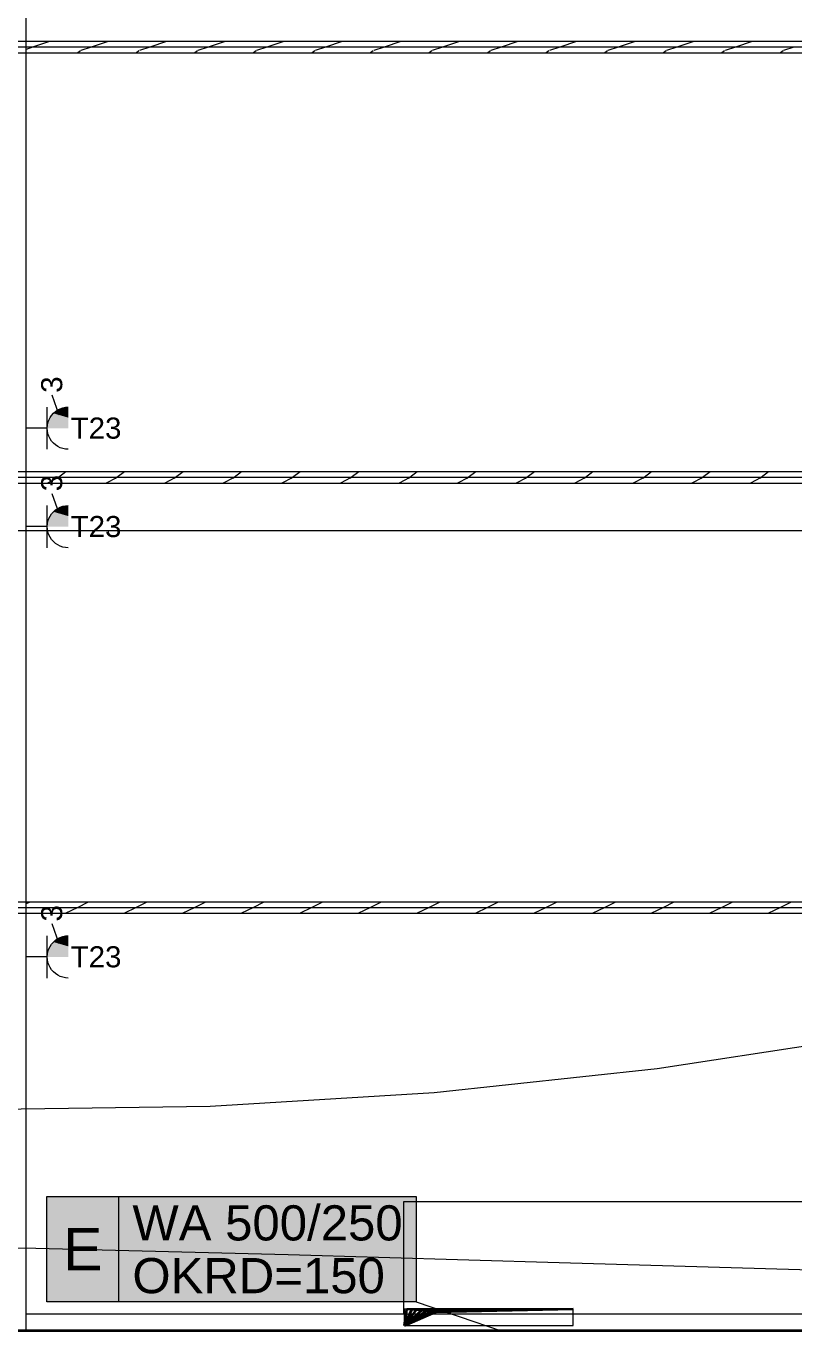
# Model space of a CAD drawing. Extents: x -1132 to 613, y -179 to 712.
# Drawn here: x -26 to 28.6, y 211.6 to 304.3 of the extents above; entities that cross this region are included whole.
import ezdxf
from ezdxf.lldxf.tags import DXFTag

# ---------------------------------------------------------------- set-up
doc = ezdxf.new("R2010")
doc.units = 0
doc.linetypes.add('_Hiddenline_', pattern=[3, 2, -1])
doc.layers.get('0').update_dxf_attribs({"lineweight": 13})
for name, color, linetype, lineweight in [('A-FLOR-____-OVHD', 7, 'Strichpunkt - Fein', 9), ('A-WALL-____-MCUT', 7, 'Continuous', 35), ('A-WALL-____-PATT', 7, 'Continuous', 35), ('A-WALL-FNSH-MCUT', 7, 'Continuous', 35), ('S-GRID-____-OTLN', 7, 'Continuous', 5)]:
    doc.layers.add(name, color=color, linetype=linetype, lineweight=lineweight)
for name, color, linetype, lineweight, true_color in [('EL01_WAN_Aussparung Wand Text', 7, 'Continuous', 13, 0x7f5f3f), ('EL01_WAN_Kraft', 1, 'Continuous', 13, 0xff0000), ('EL01_WAN_Leitung_Licht', 7, 'Continuous', 13, 0x0080ff), ('EL01_WAN_Trassen', 40, 'Continuous', 13, 0xffbf00)]:
    doc.layers.add(name, color=color, linetype=linetype, lineweight=lineweight, true_color=true_color)
doc.styles.get("Standard").update_dxf_attribs({"font": 'arial.ttf'})
tags = doc.linetypes.add('_Rasterlinie_', pattern=[0.375, 0.2, -0.05, 0.075, -0.05]).pattern_tags.tags
tags[10:11] = [DXFTag(74, 4), DXFTag(75, 0), DXFTag(340, '0'), DXFTag(46, 1.0), DXFTag(50, 0.0), DXFTag(44, 0.0), DXFTag(45, 0.0)]
tags[8:9] = [DXFTag(74, 4), DXFTag(75, 0), DXFTag(340, '0'), DXFTag(46, 1.0), DXFTag(50, 0.0), DXFTag(44, 0.0), DXFTag(45, 0.0)]
tags[6:7] = [DXFTag(74, 4), DXFTag(75, 0), DXFTag(340, '0'), DXFTag(46, 1.0), DXFTag(50, 0.0), DXFTag(44, 0.0), DXFTag(45, 0.0)]
tags[4:5] = [DXFTag(74, 4), DXFTag(75, 0), DXFTag(340, '0'), DXFTag(46, 1.0), DXFTag(50, 0.0), DXFTag(44, 0.0), DXFTag(45, 0.0)]
tags = doc.linetypes.add('Strichpunkt - Fein', pattern=[0.2, 0.1, -0.05, 0, -0.05]).pattern_tags.tags
tags[10:11] = [DXFTag(74, 4), DXFTag(75, 0), DXFTag(340, '0'), DXFTag(46, 1.0), DXFTag(50, 0.0), DXFTag(44, 0.0), DXFTag(45, 0.0)]
tags[8:9] = [DXFTag(74, 4), DXFTag(75, 0), DXFTag(340, '0'), DXFTag(46, 1.0), DXFTag(50, 0.0), DXFTag(44, 0.0), DXFTag(45, 0.0)]
tags[6:7] = [DXFTag(74, 4), DXFTag(75, 0), DXFTag(340, '0'), DXFTag(46, 1.0), DXFTag(50, 0.0), DXFTag(44, 0.0), DXFTag(45, 0.0)]
tags[4:5] = [DXFTag(74, 4), DXFTag(75, 0), DXFTag(340, '0'), DXFTag(46, 1.0), DXFTag(50, 0.0), DXFTag(44, 0.0), DXFTag(45, 0.0)]

# ---------------------------------------------------------------- blocks, each defined once
blk = doc.blocks.new('Referenz-A0UJ359BXE', base_point=(-1140.157, -173.774))
at = {"layer": 'A-FLOR-____-OVHD', "color": 0, "linetype": 'Strichpunkt - Fein', "ltscale": 0.13}
for p, q in [((121.913, 212.764), (-25.987, 212.764)), ((174.71, 211.564), (-17.487, 211.564))]:
    blk.add_line(p, q, dxfattribs=at)
at = {"layer": 'A-WALL-____-MCUT', "color": 0, "linetype": 'Continuous', "lineweight": 9, "ltscale": 0.13}
for p, q in [((52.913, 302.836), (-101.487, 302.836)), ((52.913, 272.246), (-96.587, 272.246)), ((52.913, 241.655), (-101.887, 241.655))]:
    blk.add_line(p, q, dxfattribs=at)
at = {"layer": 'A-WALL-____-MCUT', "color": 0, "linetype": 'Continuous', "ltscale": 0.35}
blk.add_line((123.113, 211.564), (-91.487, 211.564), dxfattribs=at)
at = {"layer": 'A-WALL-____-PATT', "color": 0, "linetype": 'Continuous', "lineweight": 9, "ltscale": 0.13}
for p, q in [((-25.52, 302.836), (-25.987, 302.681)), ((-24.32, 303.236), (-25.52, 302.836)), ((-22.123, 302.576), (-22.309, 302.436)), ((-21.356, 302.836), (-22.091, 302.591)), ((-20.156, 303.236), (-21.356, 302.836)), ((-17.957, 302.576), (-18.144, 302.436)), ((-17.191, 302.836), (-17.926, 302.592)), ((-15.991, 303.236), (-17.191, 302.836)), ((-13.792, 302.577), (-13.979, 302.436)), ((-13.026, 302.836), (-13.761, 302.592)), ((-11.826, 303.236), (-13.026, 302.836)), ((-9.627, 302.577), (-9.814, 302.436)), ((-8.861, 302.836), (-9.596, 302.592)), ((-7.661, 303.236), (-8.861, 302.836)), ((-5.461, 302.577), (-5.649, 302.436)), ((-4.697, 302.836), (-5.43, 302.592)), ((-3.497, 303.236), (-4.697, 302.836)), ((-1.296, 302.577), (-1.484, 302.436)), ((-0.532, 302.836), (-1.265, 302.592)), ((0.668, 303.236), (-0.532, 302.836)), ((2.869, 302.578), (2.681, 302.436)), ((3.633, 302.836), (2.9, 302.592)), ((4.833, 303.236), (3.633, 302.836)), ((7.034, 302.578), (6.846, 302.436)), ((7.797, 302.836), (7.065, 302.592)), ((8.997, 303.236), (7.797, 302.836)), ((11.2, 302.578), (11.011, 302.436)), ((11.962, 302.836), (11.23, 302.592)), ((13.162, 303.236), (11.962, 302.836)), ((15.365, 302.578), (15.176, 302.436)), ((16.127, 302.836), (15.395, 302.593)), ((17.327, 303.236), (16.127, 302.836)), ((19.53, 302.579), (19.341, 302.436)), ((20.292, 302.836), (19.56, 302.593)), ((21.492, 303.236), (20.292, 302.836)), ((23.696, 302.579), (23.506, 302.436)), ((24.456, 302.836), (23.725, 302.593)), ((25.656, 303.236), (24.456, 302.836)), ((27.861, 302.579), (27.671, 302.436)), ((28.621, 302.836), (27.89, 302.593)), ((-23.728, 272.209), (-24.454, 271.846)), ((-23.69, 272.246), (-23.785, 272.174)), ((-23.157, 272.646), (-23.69, 272.246)), ((-19.563, 272.209), (-20.289, 271.846)), ((-19.525, 272.246), (-19.62, 272.175)), ((-18.992, 272.646), (-19.525, 272.246)), ((-15.398, 272.209), (-16.124, 271.846)), ((-15.36, 272.246), (-15.455, 272.175)), ((-14.827, 272.646), (-15.36, 272.246)), ((-11.233, 272.209), (-11.959, 271.846)), ((-11.195, 272.246), (-11.289, 272.175)), ((-10.662, 272.646), (-11.195, 272.246)), ((-7.068, 272.209), (-7.794, 271.846)), ((-7.03, 272.246), (-7.124, 272.175)), ((-6.497, 272.646), (-7.03, 272.246)), ((-2.903, 272.209), (-3.629, 271.846)), ((-2.865, 272.246), (-2.959, 272.176)), ((-2.332, 272.646), (-2.865, 272.246)), ((1.262, 272.209), (0.536, 271.846)), ((1.3, 272.246), (1.207, 272.176)), ((1.833, 272.646), (1.3, 272.246)), ((5.427, 272.209), (4.701, 271.846)), ((5.465, 272.246), (5.372, 272.176)), ((5.998, 272.646), (5.465, 272.246)), ((9.592, 272.209), (8.866, 271.846)), ((9.63, 272.246), (9.537, 272.176)), ((10.163, 272.646), (9.63, 272.246)), ((13.757, 272.209), (13.03, 271.846)), ((13.795, 272.246), (13.703, 272.177)), ((14.328, 272.646), (13.795, 272.246)), ((17.921, 272.209), (17.195, 271.846)), ((17.96, 272.246), (17.868, 272.177)), ((18.493, 272.646), (17.96, 272.246)), ((22.086, 272.209), (21.36, 271.846)), ((22.125, 272.246), (22.033, 272.177)), ((22.658, 272.646), (22.125, 272.246)), ((26.251, 272.209), (25.525, 271.846)), ((26.29, 272.246), (26.199, 272.177)), ((26.823, 272.646), (26.29, 272.246)), ((-25.727, 242.055), (-25.987, 241.925)), ((-22.362, 241.655), (-23.162, 241.255)), ((-21.562, 242.055), (-22.362, 241.655)), ((-18.197, 241.655), (-18.997, 241.255)), ((-17.397, 242.055), (-18.197, 241.655)), ((-14.032, 241.655), (-14.832, 241.255)), ((-13.232, 242.055), (-14.032, 241.655)), ((-9.867, 241.655), (-10.667, 241.255)), ((-9.067, 242.055), (-9.867, 241.655)), ((-5.702, 241.655), (-6.502, 241.255)), ((-4.902, 242.055), (-5.702, 241.655)), ((-1.538, 241.655), (-2.338, 241.255)), ((-0.738, 242.055), (-1.538, 241.655)), ((2.627, 241.655), (1.827, 241.255)), ((3.427, 242.055), (2.627, 241.655)), ((6.792, 241.655), (5.992, 241.255)), ((7.592, 242.055), (6.792, 241.655)), ((10.957, 241.655), (10.157, 241.255)), ((11.757, 242.055), (10.957, 241.655)), ((15.122, 241.655), (14.322, 241.255)), ((15.922, 242.055), (15.122, 241.655)), ((19.287, 241.655), (18.487, 241.255)), ((20.087, 242.055), (19.287, 241.655)), ((23.452, 241.655), (22.652, 241.255)), ((24.252, 242.055), (23.452, 241.655)), ((27.617, 241.655), (26.817, 241.255)), ((28.417, 242.055), (27.617, 241.655))]:
    blk.add_line(p, q, dxfattribs=at)
at = {"layer": 'A-WALL-FNSH-MCUT', "color": 0, "linetype": 'Continuous', "lineweight": 9, "ltscale": 0.13}
for p, q in [((-25.987, 211.564), (-25.987, 357.163)), ((52.913, 303.236), (-101.487, 303.236)), ((-101.487, 302.436), (52.913, 302.436)), ((52.913, 272.646), (-96.587, 272.646)), ((-96.587, 271.846), (52.913, 271.846)), ((52.913, 242.055), (-101.487, 242.055)), ((-91.487, 241.255), (52.913, 241.255))]:
    blk.add_line(p, q, dxfattribs=at)
at = {"layer": 'S-GRID-____-OTLN', "color": 0, "linetype": '_Rasterlinie_', "ltscale": 0.13}
blk.add_line((-164.287, 268.464), (174.71, 268.464), dxfattribs=at)
blk = doc.blocks.new('Kabelkanal-A0UJ35ATXE', base_point=(0.93, 211.937))
at = {"color": 0, "linetype": 'ByBlock', "lineweight": -2, "ltscale": 0.13}
for p, q in [((0.93, 211.937), (0.93, 213.137)), ((0.93, 213.137), (12.93, 213.137)), ((12.93, 211.937), (12.93, 213.137)), ((0.93, 211.937), (12.93, 211.937))]:
    blk.add_line(p, q, dxfattribs=at)
at = {"color": 0, "lineweight": 35}
for p, q in [((0.93, 211.937), (1.1, 213.12)), ((0.93, 211.937), (1.442, 213.086)), ((0.93, 211.937), (1.783, 213.051)), ((0.93, 211.937), (2.124, 213.017)), ((0.93, 211.937), (2.466, 212.983)), ((0.93, 211.937), (2.807, 212.949)), ((0.93, 211.937), (3.148, 212.915)), ((1.1, 213.12), (12.93, 213.137)), ((1.442, 213.086), (12.93, 213.137)), ((1.783, 213.051), (12.93, 213.137)), ((2.124, 213.017), (12.93, 213.137)), ((2.466, 212.983), (12.93, 213.137)), ((2.807, 212.949), (12.93, 213.137)), ((3.148, 212.915), (12.93, 213.137))]:
    blk.add_line(p, q, dxfattribs=at)
at = {"color": 0, "linetype": '_Hiddenline_', "lineweight": 18}
for p, q in [((3.03, 212.927), (0.93, 211.937)), ((12.93, 213.137), (3.03, 212.927))]:
    blk.add_line(p, q, dxfattribs=at)
blk = doc.blocks.new('Kabelkanal-A0UJ35AZXE', base_point=(0.878, 212.764))
at = {"color": 0, "linetype": 'ByBlock', "lineweight": -2, "ltscale": 0.13}
for p, q in [((0.878, 212.764), (0.878, 220.764)), ((0.878, 220.764), (60.878, 220.764)), ((60.878, 220.764), (60.878, 212.764)), ((60.878, 212.764), (0.878, 212.764))]:
    blk.add_line(p, q, dxfattribs=at)
blk = doc.blocks.new('Durchbruch beschriften-A0UJ35B7XE', base_point=(-24.517, 211.552))
at = {"color": 0, "linetype": 'ByBlock', "lineweight": -2, "ltscale": 0.13}
for p, q in [((-24.517, 213.619), (-24.517, 221.119)), ((-24.517, 221.119), (1.759, 221.119)), ((-19.396, 213.619), (-19.396, 221.119)), ((1.759, 221.119), (1.759, 213.619)), ((1.759, 213.619), (-24.517, 213.619)), ((1.759, 213.619), (7.878, 211.552))]:
    blk.add_line(p, q, dxfattribs=at)
at = {"color": 7, "linetype": 'ByBlock', "lineweight": -2, "ltscale": 0.13, "true_color": 0xffffff}
for points in [[(1.759, 213.619), (-24.517, 213.619), (1.759, 221.119)], [(-24.517, 213.619), (1.759, 221.119), (-24.517, 221.119)], [(1.759, 221.119), (-24.517, 221.119), (-24.517, 221.119)], [(1.759, 213.619), (1.759, 213.619), (-24.517, 213.619)]]:
    blk.add_solid(points, dxfattribs=at)
at = {"color": 0, "linetype": 'ByBlock', "lineweight": -2, "ltscale": 0.13, "char_height": 2.5, "attachment_point": 1}
for s, insert in [('{\\fArial; WA 500/250 }', (-19.396, 220.494)), ('{\\fArial; OKRD=150 }', (-19.396, 216.744))]:
    blk.add_mtext(s, dxfattribs=dict(at, insert=insert))
at = {"color": 40, "linetype": 'ByBlock', "lineweight": -2, "ltscale": 0.13, "true_color": 0xffbf00, "insert": (-23.354, 218.869), "char_height": 3, "attachment_point": 1}
blk.add_mtext('{\\fArial;E}', dxfattribs=at)
blk = doc.blocks.new('Steckdose T23_ AP_ 3-fach-A0UJ35D7XE', base_point=(-25.985, 267.246))
at = {"color": 0, "lineweight": -2}
for p, q in [((-23.631, 269.672), (-24.139, 271.088)), ((-24.485, 267.246), (-24.485, 270.246)), ((-23.898, 269.936), (-23.735, 270.045)), ((-23.735, 270.045), (-23.559, 270.131)), ((-23.559, 270.131), (-23.373, 270.194)), ((-23.373, 270.194), (-23.181, 270.233)), ((-23.181, 270.233), (-22.985, 270.246)), ((-24.472, 268.941), (-24.434, 269.134)), ((-24.434, 269.134), (-24.371, 269.32)), ((-24.371, 269.32), (-24.284, 269.496)), ((-24.284, 269.496), (-24.175, 269.659)), ((-24.175, 269.659), (-24.045, 269.806)), ((-24.045, 269.806), (-23.898, 269.936)), ((-24.485, 268.746), (-25.985, 268.746)), ((-24.485, 268.746), (-24.472, 268.941)), ((-24.472, 268.55), (-24.485, 268.746)), ((-24.434, 268.357), (-24.472, 268.55)), ((-24.371, 268.172), (-24.434, 268.357)), ((-24.284, 267.996), (-24.371, 268.172)), ((-24.175, 267.832), (-24.284, 267.996)), ((-24.045, 267.685), (-24.175, 267.832)), ((-23.898, 267.556), (-24.045, 267.685)), ((-23.735, 267.447), (-23.898, 267.556)), ((-23.559, 267.36), (-23.735, 267.447)), ((-23.373, 267.297), (-23.559, 267.36)), ((-23.181, 267.258), (-23.373, 267.297)), ((-22.985, 267.246), (-23.181, 267.258))]:
    blk.add_line(p, q, dxfattribs=at)
for points in [[(-24.045, 269.806), (-22.985, 269.806), (-23.735, 270.045)], [(-23.735, 270.045), (-22.985, 270.045), (-23.373, 270.194)], [(-22.985, 269.806), (-23.735, 270.045), (-22.985, 270.045)], [(-23.373, 270.194), (-22.985, 270.194), (-22.985, 270.246)], [(-22.985, 270.045), (-23.373, 270.194), (-22.985, 270.194)], [(-24.485, 268.746), (-22.985, 268.746), (-24.434, 269.134)], [(-24.434, 269.134), (-22.985, 269.134), (-24.284, 269.496)], [(-22.985, 268.746), (-24.434, 269.134), (-22.985, 269.134)], [(-24.284, 269.496), (-22.985, 269.496), (-24.045, 269.806)], [(-22.985, 269.134), (-24.284, 269.496), (-22.985, 269.496)], [(-22.985, 269.496), (-24.045, 269.806), (-22.985, 269.806)]]:
    blk.add_solid(points, dxfattribs=at)
at = {"color": 0, "lineweight": -2, "insert": (-24.916, 271.264), "char_height": 1.5, "attachment_point": 1, "rotation": 90}
blk.add_mtext('{\\fArial;3}', dxfattribs=at)
at = {"color": 0, "lineweight": -2, "insert": (-22.817, 269.504), "char_height": 1.5, "attachment_point": 1}
blk.add_mtext('{\\fArial;T23}', dxfattribs=at)
blk = doc.blocks.new('Steckdose T23_ AP_ 3-fach-A0UJ35GBXE', base_point=(-25.985, 236.655))
at = {"color": 0, "lineweight": -2}
for p, q in [((-23.631, 239.081), (-24.139, 240.497)), ((-24.485, 236.655), (-24.485, 239.655)), ((-23.898, 239.345), (-23.735, 239.454)), ((-23.735, 239.454), (-23.559, 239.54)), ((-23.559, 239.54), (-23.373, 239.604)), ((-23.373, 239.604), (-23.181, 239.642)), ((-23.181, 239.642), (-22.985, 239.655)), ((-24.472, 238.35), (-24.434, 238.543)), ((-24.434, 238.543), (-24.371, 238.729)), ((-24.371, 238.729), (-24.284, 238.905)), ((-24.284, 238.905), (-24.175, 239.068)), ((-24.175, 239.068), (-24.045, 239.215)), ((-24.045, 239.215), (-23.898, 239.345)), ((-24.485, 238.155), (-25.985, 238.155)), ((-24.485, 238.155), (-24.472, 238.35)), ((-24.472, 237.959), (-24.485, 238.155)), ((-24.434, 237.766), (-24.472, 237.959)), ((-24.371, 237.581), (-24.434, 237.766)), ((-24.284, 237.405), (-24.371, 237.581)), ((-24.175, 237.242), (-24.284, 237.405)), ((-24.045, 237.094), (-24.175, 237.242)), ((-23.898, 236.965), (-24.045, 237.094)), ((-23.735, 236.856), (-23.898, 236.965)), ((-23.559, 236.769), (-23.735, 236.856)), ((-23.373, 236.706), (-23.559, 236.769)), ((-23.181, 236.667), (-23.373, 236.706)), ((-22.985, 236.655), (-23.181, 236.667))]:
    blk.add_line(p, q, dxfattribs=at)
for points in [[(-24.045, 239.215), (-22.985, 239.215), (-23.735, 239.454)], [(-23.735, 239.454), (-22.985, 239.454), (-23.373, 239.604)], [(-22.985, 239.215), (-23.735, 239.454), (-22.985, 239.454)], [(-23.373, 239.604), (-22.985, 239.604), (-22.985, 239.655)], [(-22.985, 239.454), (-23.373, 239.604), (-22.985, 239.604)], [(-24.485, 238.155), (-22.985, 238.155), (-24.434, 238.543)], [(-24.434, 238.543), (-22.985, 238.543), (-24.284, 238.905)], [(-22.985, 238.155), (-24.434, 238.543), (-22.985, 238.543)], [(-24.284, 238.905), (-22.985, 238.905), (-24.045, 239.215)], [(-22.985, 238.543), (-24.284, 238.905), (-22.985, 238.905)], [(-22.985, 238.905), (-24.045, 239.215), (-22.985, 239.215)]]:
    blk.add_solid(points, dxfattribs=at)
at = {"color": 0, "lineweight": -2, "insert": (-24.916, 240.673), "char_height": 1.5, "attachment_point": 1, "rotation": 90}
blk.add_mtext('{\\fArial;3}', dxfattribs=at)
at = {"color": 0, "lineweight": -2, "insert": (-22.817, 238.913), "char_height": 1.5, "attachment_point": 1}
blk.add_mtext('{\\fArial;T23}', dxfattribs=at)
blk = doc.blocks.new('Steckdose T23_ AP_ 3-fach-A0UJ35I1XE', base_point=(-25.985, 274.246))
at = {"color": 0, "lineweight": -2}
for p, q in [((-23.631, 276.672), (-24.139, 278.088)), ((-24.485, 274.246), (-24.485, 277.246)), ((-24.371, 276.32), (-24.284, 276.496)), ((-24.284, 276.496), (-24.175, 276.659)), ((-24.175, 276.659), (-24.045, 276.806)), ((-24.045, 276.806), (-23.898, 276.936)), ((-23.898, 276.936), (-23.735, 277.045)), ((-23.735, 277.045), (-23.559, 277.131)), ((-23.559, 277.131), (-23.373, 277.194)), ((-23.373, 277.194), (-23.181, 277.233)), ((-23.181, 277.233), (-22.985, 277.246)), ((-24.485, 275.746), (-25.985, 275.746)), ((-24.485, 275.746), (-24.472, 275.941)), ((-24.472, 275.55), (-24.485, 275.746)), ((-24.472, 275.941), (-24.434, 276.134)), ((-24.434, 275.357), (-24.472, 275.55)), ((-24.434, 276.134), (-24.371, 276.32)), ((-24.371, 275.172), (-24.434, 275.357)), ((-24.284, 274.996), (-24.371, 275.172)), ((-24.175, 274.832), (-24.284, 274.996)), ((-24.045, 274.685), (-24.175, 274.832)), ((-23.898, 274.556), (-24.045, 274.685)), ((-23.735, 274.447), (-23.898, 274.556)), ((-23.559, 274.36), (-23.735, 274.447)), ((-23.373, 274.297), (-23.559, 274.36)), ((-23.181, 274.258), (-23.373, 274.297)), ((-22.985, 274.246), (-23.181, 274.258))]:
    blk.add_line(p, q, dxfattribs=at)
for points in [[(-24.434, 276.134), (-22.985, 276.134), (-24.284, 276.496)], [(-24.284, 276.496), (-22.985, 276.496), (-24.045, 276.806)], [(-22.985, 276.134), (-24.284, 276.496), (-22.985, 276.496)], [(-24.045, 276.806), (-22.985, 276.806), (-23.735, 277.045)], [(-22.985, 276.496), (-24.045, 276.806), (-22.985, 276.806)], [(-23.735, 277.045), (-22.985, 277.045), (-23.373, 277.194)], [(-22.985, 276.806), (-23.735, 277.045), (-22.985, 277.045)], [(-23.373, 277.194), (-22.985, 277.194), (-22.985, 277.246)], [(-22.985, 277.045), (-23.373, 277.194), (-22.985, 277.194)], [(-24.485, 275.746), (-22.985, 275.746), (-24.434, 276.134)], [(-22.985, 275.746), (-24.434, 276.134), (-22.985, 276.134)]]:
    blk.add_solid(points, dxfattribs=at)
at = {"color": 0, "lineweight": -2, "insert": (-24.916, 278.264), "char_height": 1.5, "attachment_point": 1, "rotation": 90}
blk.add_mtext('{\\fArial;3}', dxfattribs=at)
at = {"color": 0, "lineweight": -2, "insert": (-22.817, 276.504), "char_height": 1.5, "attachment_point": 1}
blk.add_mtext('{\\fArial;T23}', dxfattribs=at)
blk = doc.blocks.new('Leitung-A0UJ35OTXE', base_point=(-121.917, 215.65))
at = {"color": 0, "linetype": 'ByBlock', "lineweight": -2, "ltscale": 0.13}
for p, q in [((-42.943, 217.625), (-25.299, 217.447)), ((-25.299, 217.447), (-7.359, 217.006)), ((-7.359, 217.006), (11.935, 216.417)), ((11.935, 216.417), (33.64, 215.796))]:
    blk.add_line(p, q, dxfattribs=at)
blk = doc.blocks.new('Leitung-A0UJ35PRXE', base_point=(-116.285, 227.296))
at = {"color": 0, "linetype": 'ByBlock', "lineweight": -2, "ltscale": 0.13}
for p, q in [((34.662, 232.619), (18.895, 230.196)), ((18.895, 230.196), (3.027, 228.488)), ((3.027, 228.488), (-12.904, 227.515)), ((-12.904, 227.515), (-28.861, 227.296))]:
    blk.add_line(p, q, dxfattribs=at)

msp = doc.modelspace()

# ---------------------------------------------------------------- block references
at = {"color": 9, "lineweight": 25, "ltscale": 0.25, "true_color": 0xc0c0c0}
msp.add_blockref('Referenz-A0UJ359BXE', (-1140.157, -173.774), dxfattribs=at)
at = {"layer": 'EL01_WAN_Aussparung Wand Text', "ltscale": 0.13}
msp.add_blockref('Durchbruch beschriften-A0UJ35B7XE', (-24.517, 211.552), dxfattribs=at)
at = {"layer": 'EL01_WAN_Kraft', "color": 1, "linetype": 'Continuous', "ltscale": 0.13, "true_color": 0xff0000}
for name, p in [('Steckdose T23_ AP_ 3-fach-A0UJ35I1XE', (-25.985, 274.246)), ('Steckdose T23_ AP_ 3-fach-A0UJ35D7XE', (-25.985, 267.246)), ('Steckdose T23_ AP_ 3-fach-A0UJ35GBXE', (-25.985, 236.655))]:
    msp.add_blockref(name, p, dxfattribs=at)
at = {"layer": 'EL01_WAN_Leitung_Licht', "ltscale": 0.13}
for name, p in [('Leitung-A0UJ35OTXE', (-121.917, 215.65)), ('Leitung-A0UJ35PRXE', (-116.285, 227.296))]:
    msp.add_blockref(name, p, dxfattribs=at)
at = {"layer": 'EL01_WAN_Trassen', "ltscale": 0.13}
for name, p in [('Kabelkanal-A0UJ35AZXE', (0.878, 212.764)), ('Kabelkanal-A0UJ35ATXE', (0.93, 211.937))]:
    msp.add_blockref(name, p, dxfattribs=at)

doc.saveas('drawing.dxf')
